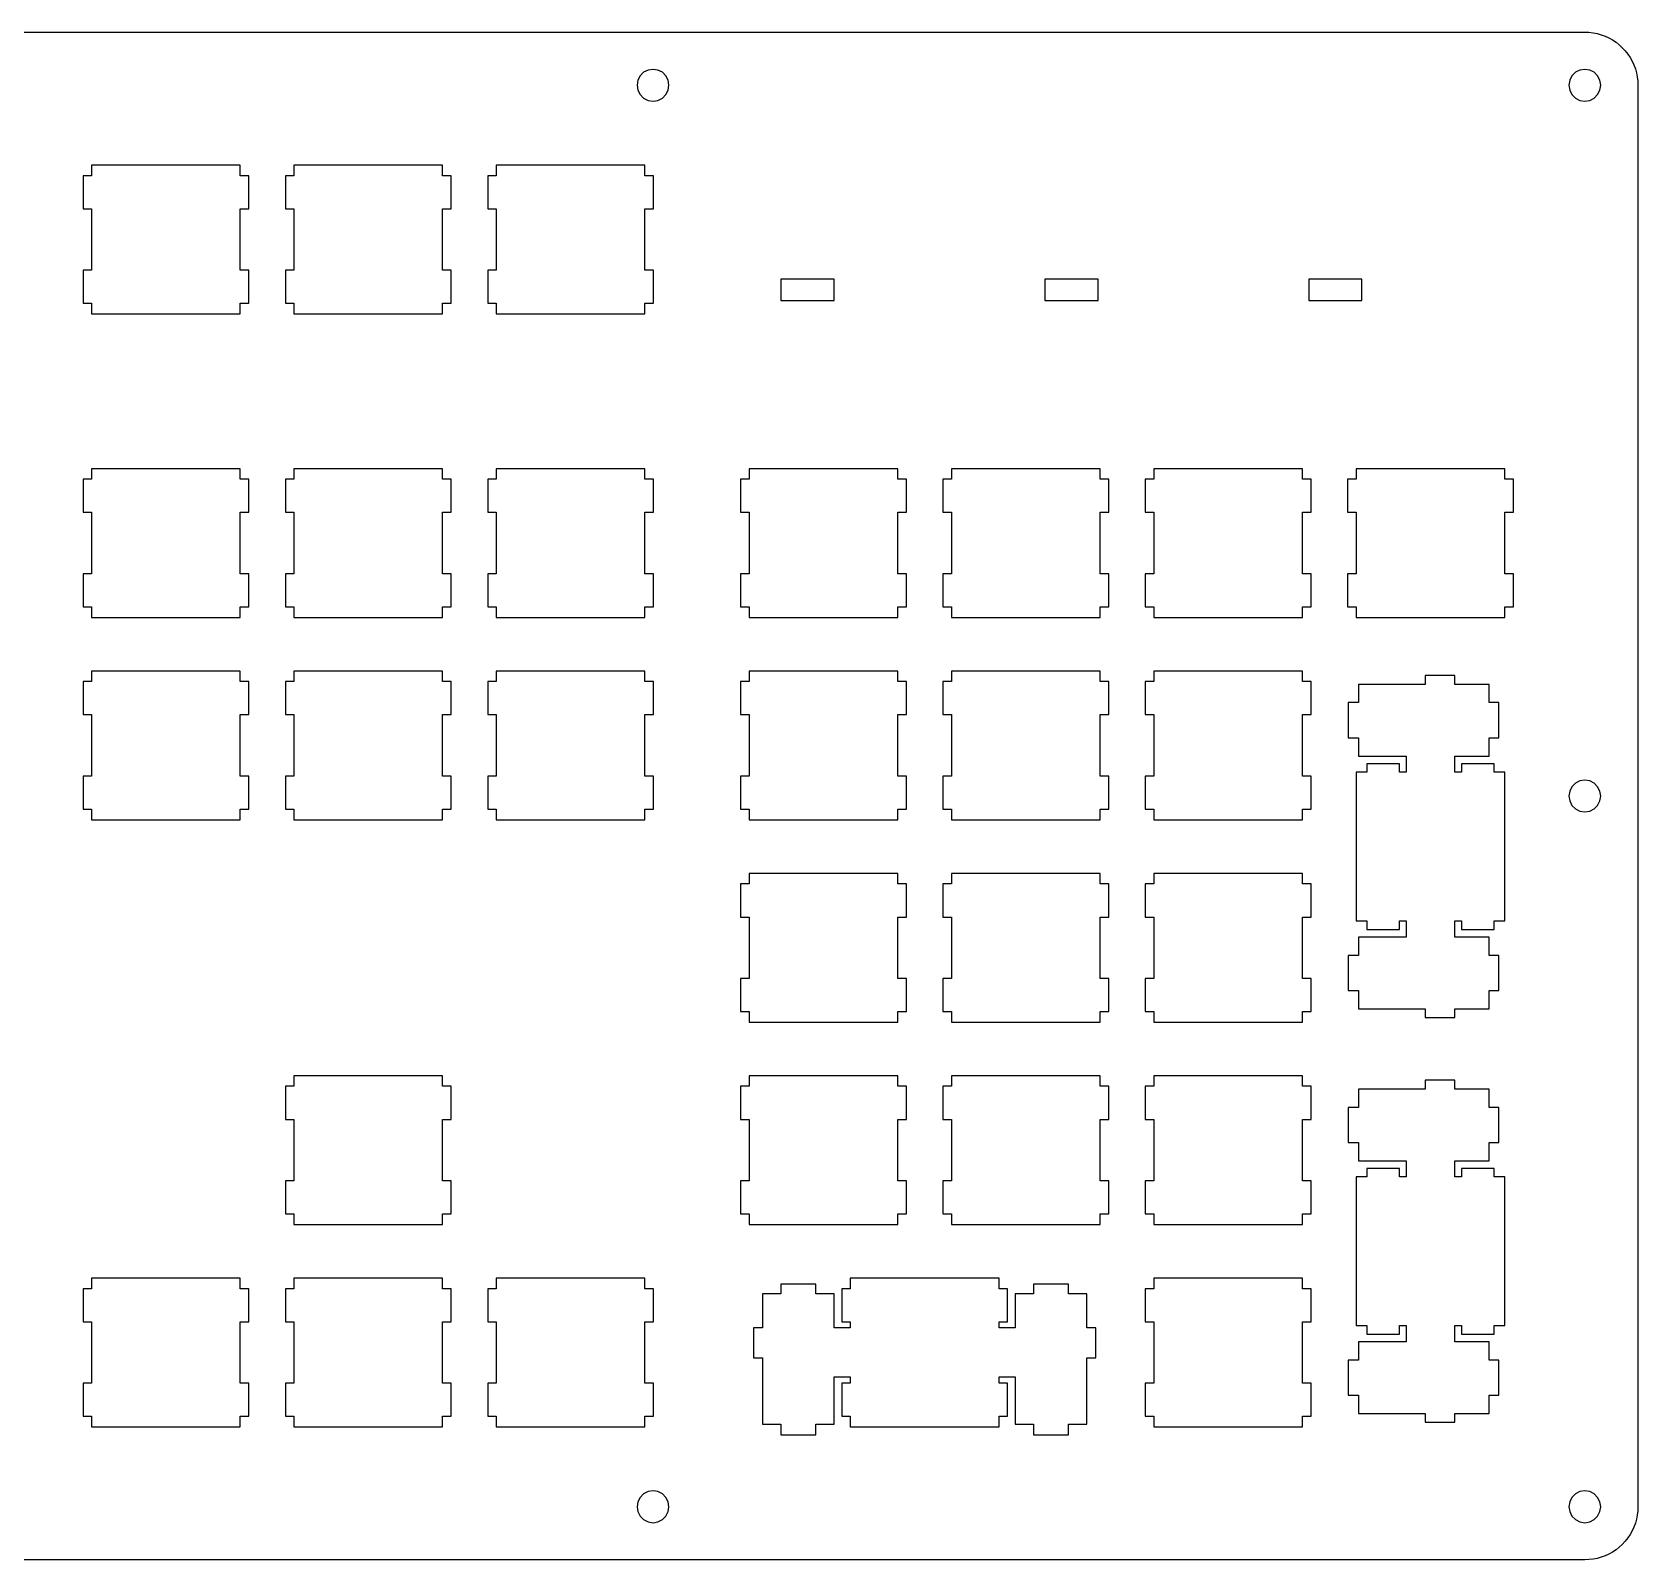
# Model space of a CAD drawing. Header units: millimetres. Extents: x 0 to 449, y -581 to 338.
# Drawn here: x 297.5 to 448.7, y 0.1 to 143.9 of the extents above; entities that cross this region are included whole.
import ezdxf

# ---------------------------------------------------------------- set-up
doc = ezdxf.new("R2010")
doc.units = ezdxf.units.MM
doc.header["$MEASUREMENT"] = 0

msp = doc.modelspace()

# ---------------------------------------------------------------- linework, layer by layer
at = {"linetype": 'Continuous'}
for p, q in [((5.09, 143.91), (443.72, 143.9)), ((443.72, 143.9), (444.11, 143.89)), ((444.11, 143.89), (444.5, 143.84)), ((444.5, 143.84), (444.89, 143.77)), ((444.89, 143.77), (445.27, 143.66)), ((445.27, 143.66), (445.63, 143.52)), ((445.63, 143.52), (445.99, 143.36)), ((445.99, 143.36), (446.33, 143.17)), ((446.33, 143.17), (446.66, 142.95)), ((446.66, 142.95), (446.97, 142.71)), ((446.97, 142.71), (447.25, 142.44)), ((447.25, 142.44), (447.52, 142.15)), ((447.52, 142.15), (447.77, 141.84)), ((447.77, 141.84), (447.99, 141.52)), ((447.99, 141.52), (448.18, 141.18)), ((448.18, 141.18), (448.34, 140.82)), ((448.34, 140.82), (448.48, 140.45)), ((354.57, 139.37), (354.5, 138.91)), ((354.78, 139.79), (354.57, 139.37)), ((355.11, 140.12), (354.78, 139.79)), ((355.53, 140.33), (355.11, 140.12)), ((356, 140.4), (355.53, 140.33)), ((356.46, 140.33), (356, 140.4)), ((356.88, 140.12), (356.46, 140.33)), ((357.21, 139.79), (356.88, 140.12)), ((357.42, 139.37), (357.21, 139.79)), ((357.49, 138.91), (357.42, 139.37)), ((442.3, 139.37), (442.22, 138.91)), ((442.51, 139.79), (442.3, 139.37)), ((442.84, 140.12), (442.51, 139.79)), ((443.26, 140.33), (442.84, 140.12)), ((443.72, 140.4), (443.26, 140.33)), ((444.18, 140.33), (443.72, 140.4)), ((444.6, 140.12), (444.18, 140.33)), ((444.93, 139.79), (444.6, 140.12)), ((445.15, 139.37), (444.93, 139.79)), ((445.22, 138.91), (445.15, 139.37)), ((448.48, 140.45), (448.58, 140.07)), ((448.58, 140.07), (448.66, 139.69)), ((448.66, 139.69), (448.7, 139.3)), ((448.7, 139.3), (448.72, 138.91)), ((354.5, 138.91), (354.57, 138.44)), ((354.57, 138.44), (354.78, 138.02)), ((354.78, 138.02), (355.11, 137.69)), ((355.11, 137.69), (355.53, 137.48)), ((356.46, 137.48), (356.88, 137.69)), ((356.88, 137.69), (357.21, 138.02)), ((357.21, 138.02), (357.42, 138.44)), ((357.42, 138.44), (357.49, 138.91)), ((442.22, 138.91), (442.3, 138.44)), ((442.3, 138.44), (442.51, 138.02)), ((442.51, 138.02), (442.84, 137.69)), ((442.84, 137.69), (443.26, 137.48)), ((444.18, 137.48), (444.6, 137.69)), ((444.6, 137.69), (444.93, 138.02)), ((444.93, 138.02), (445.15, 138.44)), ((445.15, 138.44), (445.22, 138.91)), ((448.72, 138.91), (448.72, 5.08)), ((355.53, 137.48), (356, 137.4)), ((356, 137.4), (356.46, 137.48)), ((443.26, 137.48), (443.72, 137.4)), ((443.72, 137.4), (444.18, 137.48)), ((303.13, 130.38), (302.33, 130.38)), ((302.33, 130.38), (302.33, 127.28)), ((303.13, 131.38), (303.13, 130.38)), ((317.13, 131.38), (303.13, 131.38)), ((317.13, 130.38), (317.13, 131.38)), ((317.93, 130.38), (317.13, 130.38)), ((317.93, 127.28), (317.93, 130.38)), ((322.18, 130.38), (321.38, 130.38)), ((321.38, 130.38), (321.38, 127.28)), ((322.18, 131.38), (322.18, 130.38)), ((336.18, 131.38), (322.18, 131.38)), ((336.18, 130.38), (336.18, 131.38)), ((336.98, 130.38), (336.18, 130.38)), ((336.98, 127.28), (336.98, 130.38)), ((341.23, 130.38), (340.43, 130.38)), ((340.43, 130.38), (340.43, 127.28)), ((341.23, 131.38), (341.23, 130.38)), ((355.23, 131.38), (341.23, 131.38)), ((355.23, 130.38), (355.23, 131.38)), ((356.03, 130.38), (355.23, 130.38)), ((356.03, 127.28), (356.03, 130.38)), ((302.33, 127.28), (303.13, 127.28)), ((303.13, 127.28), (303.13, 121.48)), ((317.13, 121.48), (317.13, 127.28)), ((317.13, 127.28), (317.93, 127.28)), ((321.38, 127.28), (322.18, 127.28)), ((322.18, 127.28), (322.18, 121.48)), ((336.18, 121.48), (336.18, 127.28)), ((336.18, 127.28), (336.98, 127.28)), ((340.43, 127.28), (341.23, 127.28)), ((341.23, 127.28), (341.23, 121.48)), ((355.23, 121.48), (355.23, 127.28)), ((355.23, 127.28), (356.03, 127.28)), ((303.13, 121.48), (302.33, 121.48)), ((302.33, 121.48), (302.33, 118.38)), ((317.93, 121.48), (317.13, 121.48)), ((317.93, 118.38), (317.93, 121.48)), ((322.18, 121.48), (321.38, 121.48)), ((321.38, 121.48), (321.38, 118.38)), ((336.98, 121.48), (336.18, 121.48)), ((336.98, 118.38), (336.98, 121.48)), ((341.23, 121.48), (340.43, 121.48)), ((340.43, 121.48), (340.43, 118.38)), ((356.03, 121.48), (355.23, 121.48)), ((356.03, 118.38), (356.03, 121.48)), ((373.04, 120.65), (368.04, 120.65)), ((368.04, 120.65), (368.04, 118.65)), ((373.04, 118.65), (373.04, 120.65)), ((397.89, 120.65), (392.89, 120.65)), ((392.89, 120.65), (392.89, 118.65)), ((397.89, 118.65), (397.89, 120.65)), ((422.74, 120.65), (417.74, 120.65)), ((417.74, 120.65), (417.74, 118.65)), ((422.74, 118.65), (422.74, 120.65)), ((302.33, 118.38), (303.13, 118.38)), ((303.13, 118.38), (303.13, 117.38)), ((317.13, 117.38), (317.13, 118.38)), ((317.13, 118.38), (317.93, 118.38)), ((321.38, 118.38), (322.18, 118.38)), ((322.18, 118.38), (322.18, 117.38)), ((336.18, 117.38), (336.18, 118.38)), ((336.18, 118.38), (336.98, 118.38)), ((340.43, 118.38), (341.23, 118.38)), ((341.23, 118.38), (341.23, 117.38)), ((355.23, 117.38), (355.23, 118.38)), ((355.23, 118.38), (356.03, 118.38)), ((368.04, 118.65), (373.04, 118.65)), ((392.89, 118.65), (397.89, 118.65)), ((417.74, 118.65), (422.74, 118.65)), ((303.13, 117.38), (317.13, 117.38)), ((322.18, 117.38), (336.18, 117.38)), ((341.23, 117.38), (355.23, 117.38)), ((303.13, 102.8), (303.13, 101.81)), ((317.13, 102.8), (303.13, 102.8)), ((317.13, 101.81), (317.13, 102.8)), ((322.18, 102.8), (322.18, 101.81)), ((336.18, 102.8), (322.18, 102.8)), ((336.18, 101.81), (336.18, 102.8)), ((341.23, 102.8), (341.23, 101.81)), ((355.23, 102.8), (341.23, 102.8)), ((355.23, 101.81), (355.23, 102.8)), ((365.04, 102.8), (365.04, 101.81)), ((379.05, 102.8), (365.04, 102.8)), ((379.05, 101.81), (379.05, 102.8)), ((384.09, 102.8), (384.09, 101.81)), ((398.1, 102.8), (384.09, 102.8)), ((398.1, 101.81), (398.1, 102.8)), ((403.14, 102.8), (403.14, 101.81)), ((417.15, 102.8), (403.14, 102.8)), ((417.15, 101.81), (417.15, 102.8)), ((422.19, 102.8), (422.19, 101.81)), ((436.2, 102.8), (422.19, 102.8)), ((436.2, 101.81), (436.2, 102.8)), ((303.13, 101.81), (302.33, 101.81)), ((302.33, 101.81), (302.33, 98.7)), ((317.93, 101.81), (317.13, 101.81)), ((317.93, 98.7), (317.93, 101.81)), ((322.18, 101.81), (321.38, 101.81)), ((321.38, 101.81), (321.38, 98.7)), ((336.98, 101.81), (336.18, 101.81)), ((336.98, 98.7), (336.98, 101.81)), ((341.23, 101.81), (340.43, 101.81)), ((340.43, 101.81), (340.43, 98.7)), ((356.03, 101.81), (355.23, 101.81)), ((356.03, 98.7), (356.03, 101.81)), ((365.04, 101.81), (364.24, 101.81)), ((364.24, 101.81), (364.24, 98.7)), ((379.85, 101.81), (379.05, 101.81)), ((379.85, 98.7), (379.85, 101.81)), ((384.09, 101.81), (383.29, 101.81)), ((383.29, 101.81), (383.29, 98.7)), ((398.9, 101.81), (398.1, 101.81)), ((398.9, 98.7), (398.9, 101.81)), ((403.14, 101.81), (402.34, 101.81)), ((402.34, 101.81), (402.34, 98.7)), ((417.95, 101.81), (417.15, 101.81)), ((417.95, 98.7), (417.95, 101.81)), ((422.19, 101.81), (421.39, 101.81)), ((421.39, 101.81), (421.39, 98.7)), ((437, 101.81), (436.2, 101.81)), ((437, 98.7), (437, 101.81)), ((302.33, 98.7), (303.13, 98.7)), ((303.13, 98.7), (303.13, 92.9)), ((317.13, 92.9), (317.13, 98.7)), ((317.13, 98.7), (317.93, 98.7)), ((321.38, 98.7), (322.18, 98.7)), ((322.18, 98.7), (322.18, 92.9)), ((336.18, 92.9), (336.18, 98.7)), ((336.18, 98.7), (336.98, 98.7)), ((340.43, 98.7), (341.23, 98.7)), ((341.23, 98.7), (341.23, 92.9)), ((355.23, 92.9), (355.23, 98.7)), ((355.23, 98.7), (356.03, 98.7)), ((364.24, 98.7), (365.04, 98.7)), ((365.04, 98.7), (365.04, 92.9)), ((379.05, 92.9), (379.05, 98.7)), ((379.05, 98.7), (379.85, 98.7)), ((383.29, 98.7), (384.09, 98.7)), ((384.09, 98.7), (384.09, 92.9)), ((398.1, 92.9), (398.1, 98.7)), ((398.1, 98.7), (398.9, 98.7)), ((402.34, 98.7), (403.14, 98.7)), ((403.14, 98.7), (403.14, 92.9)), ((417.15, 92.9), (417.15, 98.7)), ((417.15, 98.7), (417.95, 98.7)), ((421.39, 98.7), (422.19, 98.7)), ((422.19, 98.7), (422.19, 92.9)), ((436.2, 92.9), (436.2, 98.7)), ((436.2, 98.7), (437, 98.7)), ((303.13, 92.9), (302.33, 92.9)), ((302.33, 92.9), (302.33, 89.81)), ((317.93, 92.9), (317.13, 92.9)), ((317.93, 89.81), (317.93, 92.9)), ((322.18, 92.9), (321.38, 92.9)), ((321.38, 92.9), (321.38, 89.81)), ((336.98, 92.9), (336.18, 92.9)), ((336.98, 89.81), (336.98, 92.9)), ((341.23, 92.9), (340.43, 92.9)), ((340.43, 92.9), (340.43, 89.81)), ((356.03, 92.9), (355.23, 92.9)), ((356.03, 89.81), (356.03, 92.9)), ((365.04, 92.9), (364.24, 92.9)), ((364.24, 92.9), (364.24, 89.81)), ((379.85, 92.9), (379.05, 92.9)), ((379.85, 89.81), (379.85, 92.9)), ((384.09, 92.9), (383.29, 92.9)), ((383.29, 92.9), (383.29, 89.81)), ((398.9, 92.9), (398.1, 92.9)), ((398.9, 89.81), (398.9, 92.9)), ((403.14, 92.9), (402.34, 92.9)), ((402.34, 92.9), (402.34, 89.81)), ((417.95, 92.9), (417.15, 92.9)), ((417.95, 89.81), (417.95, 92.9)), ((422.19, 92.9), (421.39, 92.9)), ((421.39, 92.9), (421.39, 89.81)), ((437, 92.9), (436.2, 92.9)), ((437, 89.81), (437, 92.9)), ((302.33, 89.81), (303.13, 89.81)), ((303.13, 89.81), (303.13, 88.8)), ((317.13, 88.8), (317.13, 89.81)), ((317.13, 89.81), (317.93, 89.81)), ((321.38, 89.81), (322.18, 89.81)), ((322.18, 89.81), (322.18, 88.8)), ((336.18, 88.8), (336.18, 89.81)), ((336.18, 89.81), (336.98, 89.81)), ((340.43, 89.81), (341.23, 89.81)), ((341.23, 89.81), (341.23, 88.8)), ((355.23, 88.8), (355.23, 89.81)), ((355.23, 89.81), (356.03, 89.81)), ((364.24, 89.81), (365.04, 89.81)), ((365.04, 89.81), (365.04, 88.8)), ((379.05, 88.8), (379.05, 89.81)), ((379.05, 89.81), (379.85, 89.81)), ((383.29, 89.81), (384.09, 89.81)), ((384.09, 89.81), (384.09, 88.8)), ((398.1, 88.8), (398.1, 89.81)), ((398.1, 89.81), (398.9, 89.81)), ((402.34, 89.81), (403.14, 89.81)), ((403.14, 89.81), (403.14, 88.8)), ((417.15, 88.8), (417.15, 89.81)), ((417.15, 89.81), (417.95, 89.81)), ((421.39, 89.81), (422.19, 89.81)), ((422.19, 89.81), (422.19, 88.8)), ((436.2, 88.8), (436.2, 89.81)), ((436.2, 89.81), (437, 89.81)), ((303.13, 88.8), (317.13, 88.8)), ((322.18, 88.8), (336.18, 88.8)), ((341.23, 88.8), (355.23, 88.8)), ((365.04, 88.8), (379.05, 88.8)), ((384.09, 88.8), (398.1, 88.8)), ((403.14, 88.8), (417.15, 88.8)), ((422.19, 88.8), (436.2, 88.8)), ((303.13, 83.75), (303.13, 82.76)), ((317.13, 83.75), (303.13, 83.75)), ((317.13, 82.76), (317.13, 83.75)), ((322.18, 83.75), (322.18, 82.76)), ((336.18, 83.75), (322.18, 83.75)), ((336.18, 82.76), (336.18, 83.75)), ((341.23, 83.75), (341.23, 82.76)), ((355.23, 83.75), (341.23, 83.75)), ((355.23, 82.76), (355.23, 83.75)), ((365.04, 83.75), (365.04, 82.76)), ((379.05, 83.75), (365.04, 83.75)), ((379.05, 82.76), (379.05, 83.75)), ((384.09, 83.75), (384.09, 82.76)), ((398.1, 83.75), (384.09, 83.75)), ((398.1, 82.76), (398.1, 83.75)), ((403.14, 83.75), (403.14, 82.76)), ((417.15, 83.75), (403.14, 83.75)), ((417.15, 82.76), (417.15, 83.75)), ((428.7, 83.33), (428.7, 82.5)), ((431.49, 83.33), (428.7, 83.33)), ((431.49, 82.5), (431.49, 83.33)), ((303.13, 82.76), (302.33, 82.76)), ((302.33, 82.76), (302.33, 79.65)), ((317.93, 82.76), (317.13, 82.76)), ((317.93, 79.65), (317.93, 82.76)), ((322.18, 82.76), (321.38, 82.76)), ((321.38, 82.76), (321.38, 79.65)), ((336.98, 82.76), (336.18, 82.76)), ((336.98, 79.65), (336.98, 82.76)), ((341.23, 82.76), (340.43, 82.76)), ((340.43, 82.76), (340.43, 79.65)), ((356.03, 82.76), (355.23, 82.76)), ((356.03, 79.65), (356.03, 82.76)), ((365.04, 82.76), (364.24, 82.76)), ((364.24, 82.76), (364.24, 79.65)), ((379.85, 82.76), (379.05, 82.76)), ((379.85, 79.65), (379.85, 82.76)), ((384.09, 82.76), (383.29, 82.76)), ((383.29, 82.76), (383.29, 79.65)), ((398.9, 82.76), (398.1, 82.76)), ((398.9, 79.65), (398.9, 82.76)), ((403.14, 82.76), (402.34, 82.76)), ((402.34, 82.76), (402.34, 79.65)), ((417.95, 82.76), (417.15, 82.76)), ((417.95, 79.65), (417.95, 82.76)), ((428.7, 82.5), (422.43, 82.5)), ((422.43, 82.5), (422.43, 80.78)), ((434.73, 82.5), (431.49, 82.5)), ((434.73, 80.78), (434.73, 82.5)), ((422.43, 80.78), (421.44, 80.78)), ((421.44, 80.78), (421.44, 77.48)), ((435.64, 80.78), (434.73, 80.78)), ((435.64, 77.48), (435.64, 80.78)), ((302.33, 79.65), (303.13, 79.65)), ((303.13, 79.65), (303.13, 73.85)), ((317.13, 73.85), (317.13, 79.65)), ((317.13, 79.65), (317.93, 79.65)), ((321.38, 79.65), (322.18, 79.65)), ((322.18, 79.65), (322.18, 73.85)), ((336.18, 73.85), (336.18, 79.65)), ((336.18, 79.65), (336.98, 79.65)), ((340.43, 79.65), (341.23, 79.65)), ((341.23, 79.65), (341.23, 73.85)), ((355.23, 73.85), (355.23, 79.65)), ((355.23, 79.65), (356.03, 79.65)), ((364.24, 79.65), (365.04, 79.65)), ((365.04, 79.65), (365.04, 73.85)), ((379.05, 73.85), (379.05, 79.65)), ((379.05, 79.65), (379.85, 79.65)), ((383.29, 79.65), (384.09, 79.65)), ((384.09, 79.65), (384.09, 73.85)), ((398.1, 73.85), (398.1, 79.65)), ((398.1, 79.65), (398.9, 79.65)), ((402.34, 79.65), (403.14, 79.65)), ((403.14, 79.65), (403.14, 73.85)), ((417.15, 73.85), (417.15, 79.65)), ((417.15, 79.65), (417.95, 79.65)), ((421.44, 77.48), (422.43, 77.48)), ((422.43, 77.48), (422.43, 75.75)), ((434.73, 75.75), (434.73, 77.48)), ((434.73, 77.48), (435.64, 77.48)), ((422.43, 75.75), (426.89, 75.75)), ((426.89, 75.75), (426.89, 74.23)), ((431.49, 74.23), (431.49, 75.75)), ((431.49, 75.75), (434.73, 75.75)), ((423.2, 74.23), (422.19, 74.23)), ((422.19, 74.23), (422.19, 60.23)), ((426.29, 75.03), (423.2, 75.03)), ((423.2, 75.03), (423.2, 74.23)), ((426.29, 74.23), (426.29, 75.03)), ((426.89, 74.23), (426.29, 74.23)), ((432.1, 74.23), (431.49, 74.23)), ((435.19, 75.03), (432.1, 75.03)), ((432.1, 75.03), (432.1, 74.23)), ((435.19, 74.23), (435.19, 75.03)), ((436.2, 74.23), (435.19, 74.23)), ((436.2, 60.23), (436.2, 74.23)), ((303.13, 73.85), (302.33, 73.85)), ((302.33, 73.85), (302.33, 70.76)), ((317.93, 73.85), (317.13, 73.85)), ((317.93, 70.76), (317.93, 73.85)), ((322.18, 73.85), (321.38, 73.85)), ((321.38, 73.85), (321.38, 70.76)), ((336.98, 73.85), (336.18, 73.85)), ((336.98, 70.76), (336.98, 73.85)), ((341.23, 73.85), (340.43, 73.85)), ((340.43, 73.85), (340.43, 70.76)), ((356.03, 73.85), (355.23, 73.85)), ((356.03, 70.76), (356.03, 73.85)), ((365.04, 73.85), (364.24, 73.85)), ((364.24, 73.85), (364.24, 70.76)), ((379.85, 73.85), (379.05, 73.85)), ((379.85, 70.76), (379.85, 73.85)), ((384.09, 73.85), (383.29, 73.85)), ((383.29, 73.85), (383.29, 70.76)), ((398.9, 73.85), (398.1, 73.85)), ((398.9, 70.76), (398.9, 73.85)), ((403.14, 73.85), (402.34, 73.85)), ((402.34, 73.85), (402.34, 70.76)), ((417.95, 73.85), (417.15, 73.85)), ((417.95, 70.76), (417.95, 73.85)), ((442.51, 72.87), (442.3, 72.46)), ((442.84, 73.21), (442.51, 72.87)), ((443.26, 73.42), (442.84, 73.21)), ((443.72, 73.49), (443.26, 73.42)), ((444.18, 73.42), (443.72, 73.49)), ((444.6, 73.21), (444.18, 73.42)), ((444.93, 72.87), (444.6, 73.21)), ((445.15, 72.46), (444.93, 72.87)), ((442.3, 72.46), (442.22, 71.99)), ((442.22, 71.99), (442.3, 71.53)), ((442.3, 71.53), (442.51, 71.11)), ((442.51, 71.11), (442.84, 70.78)), ((444.6, 70.78), (444.93, 71.11)), ((444.93, 71.11), (445.15, 71.53)), ((445.22, 71.99), (445.15, 72.46)), ((445.15, 71.53), (445.22, 71.99)), ((302.33, 70.76), (303.13, 70.76)), ((303.13, 70.76), (303.13, 69.75)), ((303.13, 69.75), (317.13, 69.75)), ((317.13, 69.75), (317.13, 70.76)), ((317.13, 70.76), (317.93, 70.76)), ((321.38, 70.76), (322.18, 70.76)), ((322.18, 70.76), (322.18, 69.75)), ((322.18, 69.75), (336.18, 69.75)), ((336.18, 69.75), (336.18, 70.76)), ((336.18, 70.76), (336.98, 70.76)), ((340.43, 70.76), (341.23, 70.76)), ((341.23, 70.76), (341.23, 69.75)), ((341.23, 69.75), (355.23, 69.75)), ((355.23, 69.75), (355.23, 70.76)), ((355.23, 70.76), (356.03, 70.76)), ((364.24, 70.76), (365.04, 70.76)), ((365.04, 70.76), (365.04, 69.75)), ((365.04, 69.75), (379.05, 69.75)), ((379.05, 69.75), (379.05, 70.76)), ((379.05, 70.76), (379.85, 70.76)), ((383.29, 70.76), (384.09, 70.76)), ((384.09, 70.76), (384.09, 69.75)), ((384.09, 69.75), (398.1, 69.75)), ((398.1, 69.75), (398.1, 70.76)), ((398.1, 70.76), (398.9, 70.76)), ((402.34, 70.76), (403.14, 70.76)), ((403.14, 70.76), (403.14, 69.75)), ((403.14, 69.75), (417.15, 69.75)), ((417.15, 69.75), (417.15, 70.76)), ((417.15, 70.76), (417.95, 70.76)), ((442.84, 70.78), (443.26, 70.57)), ((443.26, 70.57), (443.72, 70.49)), ((443.72, 70.49), (444.18, 70.57)), ((444.18, 70.57), (444.6, 70.78)), ((365.04, 63.71), (364.24, 63.71)), ((364.24, 63.71), (364.24, 60.6)), ((365.04, 64.7), (365.04, 63.71)), ((379.05, 64.7), (365.04, 64.7)), ((379.05, 63.71), (379.05, 64.7)), ((379.85, 63.71), (379.05, 63.71)), ((379.85, 60.6), (379.85, 63.71)), ((384.09, 63.71), (383.29, 63.71)), ((383.29, 63.71), (383.29, 60.6)), ((384.09, 64.7), (384.09, 63.71)), ((398.1, 64.7), (384.09, 64.7)), ((398.1, 63.71), (398.1, 64.7)), ((398.9, 63.71), (398.1, 63.71)), ((398.9, 60.6), (398.9, 63.71)), ((403.14, 63.71), (402.34, 63.71)), ((402.34, 63.71), (402.34, 60.6)), ((403.14, 64.7), (403.14, 63.71)), ((417.15, 64.7), (403.14, 64.7)), ((417.15, 63.71), (417.15, 64.7)), ((417.95, 63.71), (417.15, 63.71)), ((417.95, 60.6), (417.95, 63.71)), ((364.24, 60.6), (365.04, 60.6)), ((365.04, 60.6), (365.04, 54.8)), ((379.05, 54.8), (379.05, 60.6)), ((379.05, 60.6), (379.85, 60.6)), ((383.29, 60.6), (384.09, 60.6)), ((384.09, 60.6), (384.09, 54.8)), ((398.1, 54.8), (398.1, 60.6)), ((398.1, 60.6), (398.9, 60.6)), ((402.34, 60.6), (403.14, 60.6)), ((403.14, 60.6), (403.14, 54.8)), ((417.15, 54.8), (417.15, 60.6)), ((417.15, 60.6), (417.95, 60.6)), ((422.19, 60.23), (423.2, 60.23)), ((423.2, 60.23), (423.2, 59.43)), ((423.2, 59.43), (426.29, 59.43)), ((426.29, 59.43), (426.29, 60.23)), ((426.29, 60.23), (426.89, 60.23)), ((426.89, 60.23), (426.89, 58.7)), ((431.49, 58.7), (431.49, 60.23)), ((431.49, 60.23), (432.1, 60.23)), ((432.1, 60.23), (432.1, 59.43)), ((432.1, 59.43), (435.19, 59.43)), ((435.19, 59.43), (435.19, 60.23)), ((435.19, 60.23), (436.2, 60.23)), ((426.89, 58.7), (422.43, 58.7)), ((422.43, 58.7), (422.43, 56.98)), ((434.73, 58.7), (431.49, 58.7)), ((434.73, 56.98), (434.73, 58.7)), ((422.43, 56.98), (421.44, 56.98)), ((421.44, 56.98), (421.44, 53.68)), ((435.64, 56.98), (434.73, 56.98)), ((435.64, 53.68), (435.64, 56.98)), ((365.04, 54.8), (364.24, 54.8)), ((364.24, 54.8), (364.24, 51.71)), ((379.85, 54.8), (379.05, 54.8)), ((379.85, 51.71), (379.85, 54.8)), ((384.09, 54.8), (383.29, 54.8)), ((383.29, 54.8), (383.29, 51.71)), ((398.9, 54.8), (398.1, 54.8)), ((398.9, 51.71), (398.9, 54.8)), ((403.14, 54.8), (402.34, 54.8)), ((402.34, 54.8), (402.34, 51.71)), ((417.95, 54.8), (417.15, 54.8)), ((417.95, 51.71), (417.95, 54.8)), ((421.44, 53.68), (422.43, 53.68)), ((422.43, 53.68), (422.43, 51.95)), ((434.73, 51.95), (434.73, 53.68)), ((434.73, 53.68), (435.64, 53.68)), ((364.24, 51.71), (365.04, 51.71)), ((365.04, 51.71), (365.04, 50.7)), ((379.05, 50.7), (379.05, 51.71)), ((379.05, 51.71), (379.85, 51.71)), ((383.29, 51.71), (384.09, 51.71)), ((384.09, 51.71), (384.09, 50.7)), ((398.1, 50.7), (398.1, 51.71)), ((398.1, 51.71), (398.9, 51.71)), ((402.34, 51.71), (403.14, 51.71)), ((403.14, 51.71), (403.14, 50.7)), ((417.15, 50.7), (417.15, 51.71)), ((417.15, 51.71), (417.95, 51.71)), ((422.43, 51.95), (428.7, 51.95)), ((428.7, 51.95), (428.7, 51.13)), ((431.49, 51.13), (431.49, 51.95)), ((431.49, 51.95), (434.73, 51.95)), ((365.04, 50.7), (379.05, 50.7)), ((384.09, 50.7), (398.1, 50.7)), ((403.14, 50.7), (417.15, 50.7)), ((428.7, 51.13), (431.49, 51.13)), ((322.18, 45.65), (322.18, 44.66)), ((336.18, 45.65), (322.18, 45.65)), ((336.18, 44.66), (336.18, 45.65)), ((365.04, 45.65), (365.04, 44.66)), ((379.05, 45.65), (365.04, 45.65)), ((379.05, 44.66), (379.05, 45.65)), ((384.09, 45.65), (384.09, 44.66)), ((398.1, 45.65), (384.09, 45.65)), ((398.1, 44.66), (398.1, 45.65)), ((403.14, 45.65), (403.14, 44.66)), ((417.15, 45.65), (403.14, 45.65)), ((417.15, 44.66), (417.15, 45.65)), ((322.18, 44.66), (321.38, 44.66)), ((321.38, 44.66), (321.38, 41.55)), ((336.98, 44.66), (336.18, 44.66)), ((336.98, 41.55), (336.98, 44.66)), ((365.04, 44.66), (364.24, 44.66)), ((364.24, 44.66), (364.24, 41.55)), ((379.85, 44.66), (379.05, 44.66)), ((379.85, 41.55), (379.85, 44.66)), ((384.09, 44.66), (383.29, 44.66)), ((383.29, 44.66), (383.29, 41.55)), ((398.9, 44.66), (398.1, 44.66)), ((398.9, 41.55), (398.9, 44.66)), ((403.14, 44.66), (402.34, 44.66)), ((402.34, 44.66), (402.34, 41.55)), ((417.95, 44.66), (417.15, 44.66)), ((417.95, 41.55), (417.95, 44.66)), ((428.7, 44.4), (422.43, 44.4)), ((422.43, 44.4), (422.43, 42.68)), ((428.7, 45.23), (428.7, 44.4)), ((431.49, 45.23), (428.7, 45.23)), ((431.49, 44.4), (431.49, 45.23)), ((434.73, 44.4), (431.49, 44.4)), ((434.73, 42.68), (434.73, 44.4)), ((422.43, 42.68), (421.44, 42.68)), ((421.44, 42.68), (421.44, 39.38)), ((435.64, 42.68), (434.73, 42.68)), ((435.64, 39.38), (435.64, 42.68)), ((321.38, 41.55), (322.18, 41.55)), ((322.18, 41.55), (322.18, 35.75)), ((336.18, 35.75), (336.18, 41.55)), ((336.18, 41.55), (336.98, 41.55)), ((364.24, 41.55), (365.04, 41.55)), ((365.04, 41.55), (365.04, 35.75)), ((379.05, 35.75), (379.05, 41.55)), ((379.05, 41.55), (379.85, 41.55)), ((383.29, 41.55), (384.09, 41.55)), ((384.09, 41.55), (384.09, 35.75)), ((398.1, 35.75), (398.1, 41.55)), ((398.1, 41.55), (398.9, 41.55)), ((402.34, 41.55), (403.14, 41.55)), ((403.14, 41.55), (403.14, 35.75)), ((417.15, 35.75), (417.15, 41.55)), ((417.15, 41.55), (417.95, 41.55)), ((421.44, 39.38), (422.43, 39.38)), ((422.43, 39.38), (422.43, 37.65)), ((434.73, 37.65), (434.73, 39.38)), ((434.73, 39.38), (435.64, 39.38)), ((422.43, 37.65), (426.89, 37.65)), ((426.29, 36.93), (423.2, 36.93)), ((423.2, 36.93), (423.2, 36.13)), ((426.29, 36.13), (426.29, 36.93)), ((426.89, 37.65), (426.89, 36.13)), ((431.49, 36.13), (431.49, 37.65)), ((431.49, 37.65), (434.73, 37.65)), ((435.19, 36.93), (432.1, 36.93)), ((432.1, 36.93), (432.1, 36.13)), ((435.19, 36.13), (435.19, 36.93)), ((322.18, 35.75), (321.38, 35.75)), ((321.38, 35.75), (321.38, 32.66)), ((336.98, 35.75), (336.18, 35.75)), ((336.98, 32.66), (336.98, 35.75)), ((365.04, 35.75), (364.24, 35.75)), ((364.24, 35.75), (364.24, 32.66)), ((379.85, 35.75), (379.05, 35.75)), ((379.85, 32.66), (379.85, 35.75)), ((384.09, 35.75), (383.29, 35.75)), ((383.29, 35.75), (383.29, 32.66)), ((398.9, 35.75), (398.1, 35.75)), ((398.9, 32.66), (398.9, 35.75)), ((403.14, 35.75), (402.34, 35.75)), ((402.34, 35.75), (402.34, 32.66)), ((417.95, 35.75), (417.15, 35.75)), ((417.95, 32.66), (417.95, 35.75)), ((423.2, 36.13), (422.19, 36.13)), ((422.19, 36.13), (422.19, 22.13)), ((426.89, 36.13), (426.29, 36.13)), ((432.1, 36.13), (431.49, 36.13)), ((436.2, 36.13), (435.19, 36.13)), ((436.2, 22.13), (436.2, 36.13)), ((321.38, 32.66), (322.18, 32.66)), ((322.18, 32.66), (322.18, 31.65)), ((336.18, 31.65), (336.18, 32.66)), ((336.18, 32.66), (336.98, 32.66)), ((364.24, 32.66), (365.04, 32.66)), ((365.04, 32.66), (365.04, 31.65)), ((379.05, 31.65), (379.05, 32.66)), ((379.05, 32.66), (379.85, 32.66)), ((383.29, 32.66), (384.09, 32.66)), ((384.09, 32.66), (384.09, 31.65)), ((398.1, 31.65), (398.1, 32.66)), ((398.1, 32.66), (398.9, 32.66)), ((402.34, 32.66), (403.14, 32.66)), ((403.14, 32.66), (403.14, 31.65)), ((417.15, 31.65), (417.15, 32.66)), ((417.15, 32.66), (417.95, 32.66)), ((322.18, 31.65), (336.18, 31.65)), ((365.04, 31.65), (379.05, 31.65)), ((384.09, 31.65), (398.1, 31.65)), ((403.14, 31.65), (417.15, 31.65)), ((303.13, 26.6), (303.13, 25.61)), ((317.13, 26.6), (303.13, 26.6)), ((317.13, 25.61), (317.13, 26.6)), ((322.18, 26.6), (322.18, 25.61)), ((336.18, 26.6), (322.18, 26.6)), ((336.18, 25.61), (336.18, 26.6)), ((341.23, 26.6), (341.23, 25.61)), ((355.23, 26.6), (341.23, 26.6)), ((355.23, 25.61), (355.23, 26.6)), ((371.32, 26.05), (368.02, 26.05)), ((368.02, 26.05), (368.02, 25.14)), ((371.32, 25.14), (371.32, 26.05)), ((374.57, 26.6), (374.57, 25.61)), ((388.57, 26.6), (374.57, 26.6)), ((388.57, 25.61), (388.57, 26.6)), ((395.12, 26.05), (391.82, 26.05)), ((391.82, 26.05), (391.82, 25.14)), ((395.12, 25.14), (395.12, 26.05)), ((403.14, 26.6), (403.14, 25.61)), ((417.15, 26.6), (403.14, 26.6)), ((417.15, 25.61), (417.15, 26.6)), ((303.13, 25.61), (302.33, 25.61)), ((302.33, 25.61), (302.33, 22.5)), ((317.93, 25.61), (317.13, 25.61)), ((317.93, 22.5), (317.93, 25.61)), ((322.18, 25.61), (321.38, 25.61)), ((321.38, 25.61), (321.38, 22.5)), ((336.98, 25.61), (336.18, 25.61)), ((336.98, 22.5), (336.98, 25.61)), ((341.23, 25.61), (340.43, 25.61)), ((340.43, 25.61), (340.43, 22.5)), ((356.03, 25.61), (355.23, 25.61)), ((356.03, 22.5), (356.03, 25.61)), ((368.02, 25.14), (366.3, 25.14)), ((366.3, 25.14), (366.3, 21.91)), ((373.05, 25.14), (371.32, 25.14)), ((373.05, 21.91), (373.05, 25.14)), ((374.57, 25.61), (373.77, 25.61)), ((373.77, 25.61), (373.77, 22.5)), ((389.37, 25.61), (388.57, 25.61)), ((389.37, 22.5), (389.37, 25.61)), ((391.82, 25.14), (390.1, 25.14)), ((390.1, 25.14), (390.1, 21.91)), ((396.84, 25.14), (395.12, 25.14)), ((396.84, 21.91), (396.84, 25.14)), ((403.14, 25.61), (402.34, 25.61)), ((402.34, 25.61), (402.34, 22.5)), ((417.95, 25.61), (417.15, 25.61)), ((417.95, 22.5), (417.95, 25.61)), ((302.33, 22.5), (303.13, 22.5)), ((303.13, 22.5), (303.13, 16.7)), ((317.13, 16.7), (317.13, 22.5)), ((317.13, 22.5), (317.93, 22.5)), ((321.38, 22.5), (322.18, 22.5)), ((322.18, 22.5), (322.18, 16.7)), ((336.18, 16.7), (336.18, 22.5)), ((336.18, 22.5), (336.98, 22.5)), ((340.43, 22.5), (341.23, 22.5)), ((341.23, 22.5), (341.23, 16.7)), ((355.23, 16.7), (355.23, 22.5)), ((355.23, 22.5), (356.03, 22.5)), ((366.3, 21.91), (365.47, 21.91)), ((365.47, 21.91), (365.47, 19.11)), ((374.57, 21.91), (373.05, 21.91)), ((373.77, 22.5), (374.57, 22.5)), ((374.57, 22.5), (374.57, 21.91)), ((388.57, 21.91), (388.57, 22.5)), ((388.57, 22.5), (389.37, 22.5)), ((390.1, 21.91), (388.57, 21.91)), ((397.67, 21.91), (396.84, 21.91)), ((397.67, 19.11), (397.67, 21.91)), ((402.34, 22.5), (403.14, 22.5)), ((403.14, 22.5), (403.14, 16.7)), ((417.15, 16.7), (417.15, 22.5)), ((417.15, 22.5), (417.95, 22.5)), ((422.19, 22.13), (423.2, 22.13)), ((423.2, 22.13), (423.2, 21.33)), ((423.2, 21.33), (426.29, 21.33)), ((426.29, 21.33), (426.29, 22.13)), ((426.29, 22.13), (426.89, 22.13)), ((426.89, 22.13), (426.89, 20.6)), ((431.49, 20.6), (431.49, 22.13)), ((431.49, 22.13), (432.1, 22.13)), ((432.1, 22.13), (432.1, 21.33)), ((432.1, 21.33), (435.19, 21.33)), ((435.19, 21.33), (435.19, 22.13)), ((435.19, 22.13), (436.2, 22.13)), ((426.89, 20.6), (422.43, 20.6)), ((422.43, 20.6), (422.43, 18.88)), ((434.73, 20.6), (431.49, 20.6)), ((434.73, 18.88), (434.73, 20.6)), ((365.47, 19.11), (366.3, 19.11)), ((366.3, 19.11), (366.3, 12.84)), ((396.84, 12.84), (396.84, 19.11)), ((396.84, 19.11), (397.67, 19.11)), ((422.43, 18.88), (421.44, 18.88)), ((421.44, 18.88), (421.44, 15.58)), ((435.64, 18.88), (434.73, 18.88)), ((435.64, 15.58), (435.64, 18.88)), ((303.13, 16.7), (302.33, 16.7)), ((302.33, 16.7), (302.33, 13.61)), ((317.93, 16.7), (317.13, 16.7)), ((317.93, 13.61), (317.93, 16.7)), ((322.18, 16.7), (321.38, 16.7)), ((321.38, 16.7), (321.38, 13.61)), ((336.98, 16.7), (336.18, 16.7)), ((336.98, 13.61), (336.98, 16.7)), ((341.23, 16.7), (340.43, 16.7)), ((340.43, 16.7), (340.43, 13.61)), ((356.03, 16.7), (355.23, 16.7)), ((356.03, 13.61), (356.03, 16.7)), ((373.05, 12.84), (373.05, 17.31)), ((373.05, 17.31), (374.57, 17.31)), ((374.57, 16.7), (373.77, 16.7)), ((373.77, 16.7), (373.77, 13.61)), ((374.57, 17.31), (374.57, 16.7)), ((388.57, 16.7), (388.57, 17.31)), ((388.57, 17.31), (390.1, 17.31)), ((389.37, 16.7), (388.57, 16.7)), ((389.37, 13.61), (389.37, 16.7)), ((390.1, 17.31), (390.1, 12.84)), ((403.14, 16.7), (402.34, 16.7)), ((402.34, 16.7), (402.34, 13.61)), ((417.95, 16.7), (417.15, 16.7)), ((417.95, 13.61), (417.95, 16.7)), ((421.44, 15.58), (422.43, 15.58)), ((422.43, 15.58), (422.43, 13.85)), ((434.73, 13.85), (434.73, 15.58)), ((434.73, 15.58), (435.64, 15.58)), ((422.43, 13.85), (428.7, 13.85)), ((428.7, 13.85), (428.7, 13.03)), ((431.49, 13.03), (431.49, 13.85)), ((431.49, 13.85), (434.73, 13.85)), ((302.33, 13.61), (303.13, 13.61)), ((303.13, 13.61), (303.13, 12.6)), ((303.13, 12.6), (317.13, 12.6)), ((317.13, 12.6), (317.13, 13.61)), ((317.13, 13.61), (317.93, 13.61)), ((321.38, 13.61), (322.18, 13.61)), ((322.18, 13.61), (322.18, 12.6)), ((322.18, 12.6), (336.18, 12.6)), ((336.18, 12.6), (336.18, 13.61)), ((336.18, 13.61), (336.98, 13.61)), ((340.43, 13.61), (341.23, 13.61)), ((341.23, 13.61), (341.23, 12.6)), ((341.23, 12.6), (355.23, 12.6)), ((355.23, 12.6), (355.23, 13.61)), ((355.23, 13.61), (356.03, 13.61)), ((366.3, 12.84), (368.02, 12.84)), ((368.02, 12.84), (368.02, 11.86)), ((371.32, 11.86), (371.32, 12.84)), ((371.32, 12.84), (373.05, 12.84)), ((373.77, 13.61), (374.57, 13.61)), ((374.57, 13.61), (374.57, 12.6)), ((374.57, 12.6), (388.57, 12.6)), ((388.57, 12.6), (388.57, 13.61)), ((388.57, 13.61), (389.37, 13.61)), ((390.1, 12.84), (391.82, 12.84)), ((391.82, 12.84), (391.82, 11.86)), ((395.12, 11.86), (395.12, 12.84)), ((395.12, 12.84), (396.84, 12.84)), ((402.34, 13.61), (403.14, 13.61)), ((403.14, 13.61), (403.14, 12.6)), ((403.14, 12.6), (417.15, 12.6)), ((417.15, 12.6), (417.15, 13.61)), ((417.15, 13.61), (417.95, 13.61)), ((428.7, 13.03), (431.49, 13.03)), ((368.02, 11.86), (371.32, 11.86)), ((391.82, 11.86), (395.12, 11.86)), ((355.11, 6.29), (354.78, 5.96)), ((355.53, 6.51), (355.11, 6.29)), ((356, 6.58), (355.53, 6.51)), ((356.46, 6.51), (356, 6.58)), ((356.88, 6.29), (356.46, 6.51)), ((357.21, 5.96), (356.88, 6.29)), ((442.84, 6.29), (442.51, 5.96)), ((443.26, 6.51), (442.84, 6.29)), ((443.72, 6.58), (443.26, 6.51)), ((444.18, 6.51), (443.72, 6.58)), ((444.6, 6.29), (444.18, 6.51)), ((444.93, 5.96), (444.6, 6.29)), ((354.57, 5.54), (354.5, 5.08)), ((354.5, 5.08), (354.57, 4.62)), ((354.78, 5.96), (354.57, 5.54)), ((354.57, 4.62), (354.78, 4.2)), ((357.42, 5.54), (357.21, 5.96)), ((357.21, 4.2), (357.42, 4.62)), ((357.49, 5.08), (357.42, 5.54)), ((357.42, 4.62), (357.49, 5.08)), ((442.3, 5.54), (442.22, 5.08)), ((442.22, 5.08), (442.3, 4.62)), ((442.51, 5.96), (442.3, 5.54)), ((442.3, 4.62), (442.51, 4.2)), ((445.15, 5.54), (444.93, 5.96)), ((444.93, 4.2), (445.15, 4.62)), ((445.22, 5.08), (445.15, 5.54)), ((445.15, 4.62), (445.22, 5.08)), ((448.7, 4.69), (448.66, 4.3)), ((448.72, 5.08), (448.7, 4.69)), ((354.78, 4.2), (355.11, 3.87)), ((355.11, 3.87), (355.53, 3.65)), ((355.53, 3.65), (356, 3.58)), ((356, 3.58), (356.46, 3.65)), ((356.46, 3.65), (356.88, 3.87)), ((356.88, 3.87), (357.21, 4.2)), ((442.51, 4.2), (442.84, 3.87)), ((442.84, 3.87), (443.26, 3.65)), ((443.26, 3.65), (443.72, 3.58)), ((443.72, 3.58), (444.18, 3.65)), ((444.18, 3.65), (444.6, 3.87)), ((444.6, 3.87), (444.93, 4.2)), ((448.34, 3.17), (448.18, 2.81)), ((448.48, 3.53), (448.34, 3.17)), ((448.58, 3.91), (448.48, 3.53)), ((448.66, 4.3), (448.58, 3.91)), ((447.25, 1.54), (446.97, 1.28)), ((447.52, 1.83), (447.25, 1.54)), ((447.77, 2.14), (447.52, 1.83)), ((447.99, 2.47), (447.77, 2.14)), ((448.18, 2.81), (447.99, 2.47)), ((443.72, 0.08), (5.09, 0.08)), ((444.11, 0.1), (443.72, 0.08)), ((444.5, 0.14), (444.11, 0.1)), ((444.89, 0.22), (444.5, 0.14)), ((445.27, 0.32), (444.89, 0.22)), ((445.63, 0.46), (445.27, 0.32)), ((445.99, 0.62), (445.63, 0.46)), ((446.33, 0.82), (445.99, 0.62)), ((446.66, 1.03), (446.33, 0.82)), ((446.97, 1.28), (446.66, 1.03))]:
    msp.add_line(p, q, dxfattribs=at)

doc.saveas('drawing.dxf')
